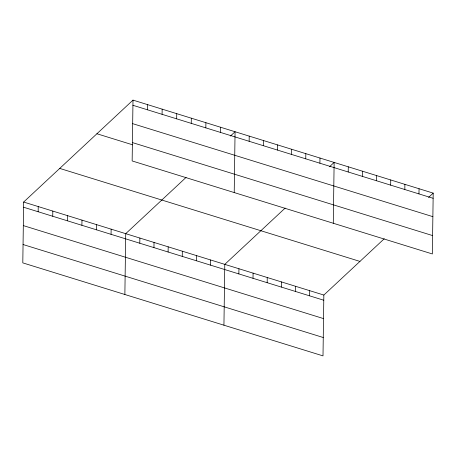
<?xml version="1.0" encoding="UTF-8"?>
<svg xmlns="http://www.w3.org/2000/svg" width="456" height="456" viewBox="0 0 456 456"><rect width="100%" height="100%" fill="white"/><g stroke="black" fill="none" stroke-linecap="round" stroke-linejoin="round"><path stroke-width="0.68" d="M132.998 100.115L132.149 160.945L432.351 253.952L433.2 193.116L132.998 100.115L23.649 202.048L22.8 262.884L323.002 355.885L323.851 295.055L384.226 238.767M38.156 211.744L38.23 206.568M52.742 216.264L52.81 211.082M67.323 220.778L67.391 215.602M81.903 225.298L81.977 220.117M96.484 229.813L96.558 224.637M111.064 234.333L111.139 229.151M124.87 294.502L125.719 233.671L186.094 177.39M139.798 243.23L139.872 238.055M147.505 109.81L147.579 104.629M153.951 247.619L154.025 242.438M162.085 114.325L162.159 109.149M168.104 252.003L168.178 246.821M176.666 118.845L176.74 113.664M182.257 256.386L182.326 251.21M191.246 123.359L191.32 118.184M196.411 260.769L196.479 255.594M205.833 127.879L205.901 122.698M210.564 265.153L210.632 259.977M220.413 132.394L220.482 127.218M223.936 325.196L224.785 264.36L285.16 208.078M234.219 192.569L235.068 131.733L230.428 136.059M238.864 273.925L238.938 268.744M249.147 141.297L249.215 136.122M253.017 278.308L253.091 273.133M263.3 145.681L263.368 140.505M267.17 282.691L267.245 277.516M277.453 150.064L277.522 144.888M281.323 287.075L281.398 281.899M291.601 154.447L291.675 149.272M295.477 291.458L295.551 286.282M305.754 158.836L305.828 153.655M309.63 295.847L309.704 290.666M319.907 163.22L319.981 158.044M333.285 223.258L334.134 162.427L329.494 166.754M348.213 171.986L348.287 166.81M362.366 176.369L362.44 171.194M376.519 180.758L376.588 175.577M390.672 185.142L390.741 179.966M404.825 189.525L404.894 184.349M418.973 193.908L419.047 188.733M428.56 197.442L433.2 193.116M132.924 105.29L433.126 198.292M132.667 123.656L432.869 216.663M132.405 142.58L432.607 235.581M96.911 133.75L132.702 144.843M59.736 168.412L359.938 261.413M23.649 202.048L323.851 295.055M23.575 207.229L323.783 300.23M23.319 225.595L323.526 318.596M23.056 244.519L323.258 337.52"/></g></svg>
